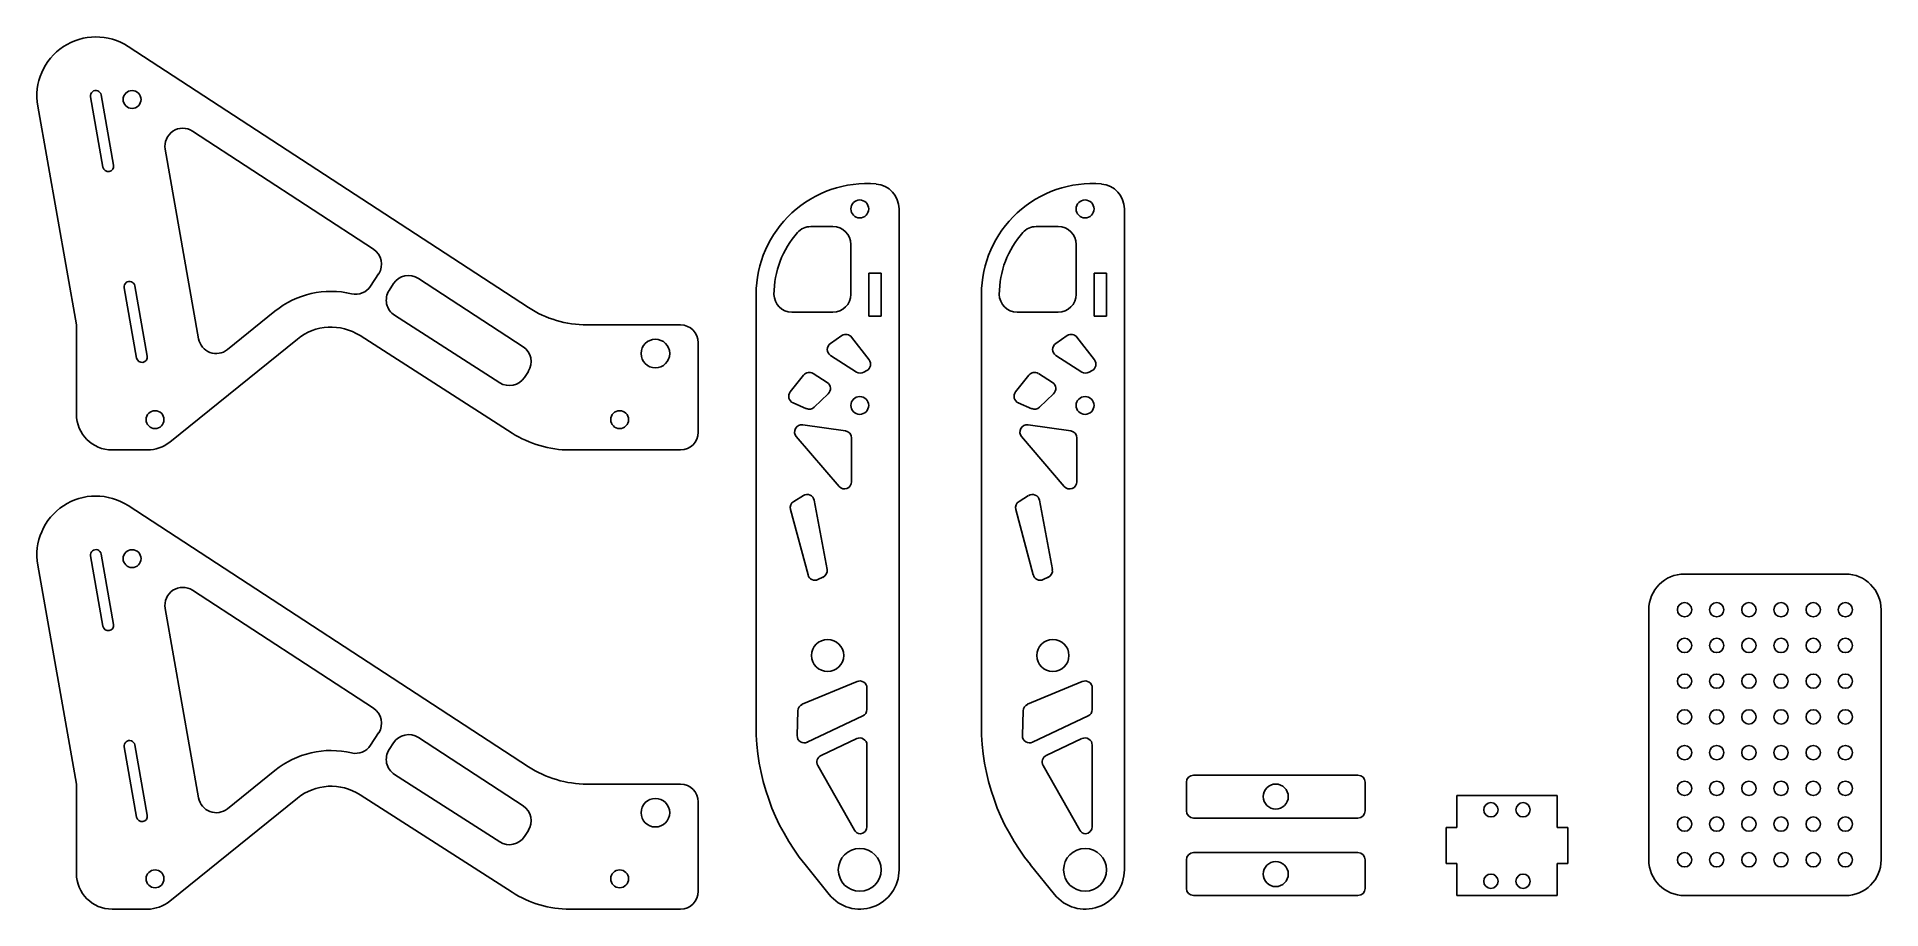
# Model space of a CAD drawing. Header units: millimetres. Extents: x 6 to 522, y 10 to 254.
import ezdxf

# ---------------------------------------------------------------- set-up
doc = ezdxf.new("R2010")
doc.units = ezdxf.units.MM
doc.layers.add('not needed', color=2, linetype='Continuous')

msp = doc.modelspace()

# ---------------------------------------------------------------- linework, layer by layer
at = {"linetype": 'Continuous'}
for p, q in [((31.28, 251.16), (143.31, 178.08)), ((27.22, 217.91), (23.74, 237.6)), ((16.82, 173.21), (6.02, 234.48)), ((20.79, 237.08), (24.26, 217.39)), ((247, 205.68), (247, 20.68)), ((310.04, 205.68), (310.04, 20.68)), ((238.5, 187.68), (238.5, 175.68)), ((242, 187.68), (238.5, 187.68)), ((242, 175.68), (242, 187.68)), ((301.54, 187.68), (301.54, 175.68)), ((305.04, 187.68), (301.54, 187.68)), ((305.04, 175.68), (305.04, 187.68)), ((30.21, 183.64), (33.68, 163.95)), ((36.64, 164.47), (33.16, 184.16)), ((207, 61.03), (207, 181.77)), ((270.04, 61.03), (270.04, 181.77)), ((238.5, 175.68), (242, 175.68)), ((301.54, 175.68), (305.04, 175.68)), ((16.82, 148.21), (16.82, 173.21)), ((159.7, 173.21), (185.82, 173.21)), ((78.66, 169.27), (42.95, 140.43)), ((138.71, 142.95), (96.18, 170.23)), ((190.82, 168.21), (190.82, 143.21)), ((36.66, 138.21), (26.82, 138.21)), ((185.82, 138.21), (154.91, 138.21)), ((31.28, 122.64), (143.31, 49.56)), ((20.79, 108.56), (24.26, 88.86)), ((27.22, 89.38), (23.74, 109.08)), ((16.82, 44.68), (6.02, 105.95)), ((466.77, 103.49), (511.77, 103.49)), ((456.77, 23.49), (456.77, 93.49)), ((521.77, 93.49), (521.77, 23.49)), ((30.21, 55.12), (33.68, 35.42)), ((36.64, 35.94), (33.16, 55.64)), ((375.4, 47.19), (329.4, 47.19)), ((16.82, 19.68), (16.82, 44.68)), ((138.71, 14.43), (96.18, 41.7)), ((159.7, 44.68), (185.82, 44.68)), ((327.4, 45.19), (327.4, 37.19)), ((377.4, 37.19), (377.4, 45.19)), ((403.09, 41.49), (431.09, 41.49)), ((403.09, 32.49), (403.09, 41.49)), ((431.09, 32.49), (431.09, 41.49)), ((78.66, 40.75), (42.95, 11.9)), ((190.82, 39.68), (190.82, 14.68)), ((329.4, 35.19), (375.4, 35.19)), ((400.09, 32.49), (400.09, 22.49)), ((403.09, 32.49), (400.09, 32.49)), ((431.09, 32.49), (434.09, 32.49)), ((434.09, 32.49), (434.09, 22.49)), ((227.43, 13.79), (220.68, 22.18)), ((290.46, 13.79), (283.72, 22.18)), ((327.4, 23.49), (327.4, 15.49)), ((375.4, 25.49), (329.4, 25.49)), ((377.4, 15.49), (377.4, 23.49)), ((400.09, 22.49), (403.09, 22.49)), ((403.09, 13.49), (403.09, 22.49)), ((434.09, 22.49), (431.09, 22.49)), ((431.09, 13.49), (431.09, 22.49)), ((329.4, 13.49), (375.4, 13.49)), ((403.09, 13.49), (431.09, 13.49)), ((511.77, 13.49), (466.77, 13.49)), ((36.66, 9.68), (26.82, 9.68)), ((185.82, 9.68), (154.91, 9.68))]:
    msp.add_line(p, q, dxfattribs=at)
for centre, radius in [((32.4, 236.32), 2.5), ((236, 205.68), 2.5), ((299.04, 205.68), 2.5), ((178.82, 165.21), 4), ((236, 150.68), 2.5), ((299.04, 150.68), 2.5), ((38.82, 146.71), 2.5), ((168.82, 146.71), 2.5), ((32.4, 107.79), 2.5), ((466.77, 93.49), 2), ((475.77, 93.49), 2), ((484.77, 93.49), 2), ((493.77, 93.49), 2), ((502.77, 93.49), 2), ((511.77, 93.49), 2), ((227, 80.68), 4.5), ((290.04, 80.68), 4.5), ((466.77, 83.49), 2), ((475.77, 83.49), 2), ((484.77, 83.49), 2), ((493.77, 83.49), 2), ((502.77, 83.49), 2), ((511.77, 83.49), 2), ((466.77, 73.49), 2), ((475.77, 73.49), 2), ((484.77, 73.49), 2), ((493.77, 73.49), 2), ((502.77, 73.49), 2), ((511.77, 73.49), 2), ((466.77, 63.49), 2), ((475.77, 63.49), 2), ((484.77, 63.49), 2), ((493.77, 63.49), 2), ((502.77, 63.49), 2), ((511.77, 63.49), 2), ((466.77, 53.49), 2), ((475.77, 53.49), 2), ((484.77, 53.49), 2), ((493.77, 53.49), 2), ((502.77, 53.49), 2), ((511.77, 53.49), 2), ((352.4, 41.19), 3.5), ((466.77, 43.49), 2), ((475.77, 43.49), 2), ((484.77, 43.49), 2), ((493.77, 43.49), 2), ((502.77, 43.49), 2), ((511.77, 43.49), 2), ((178.82, 36.68), 4), ((412.59, 37.49), 2), ((421.59, 37.49), 2), ((466.77, 33.49), 2), ((475.77, 33.49), 2), ((484.77, 33.49), 2), ((493.77, 33.49), 2), ((502.77, 33.49), 2), ((511.77, 33.49), 2), ((236, 20.68), 6), ((299.04, 20.68), 6), ((38.82, 18.18), 2.5), ((168.82, 18.18), 2.5), ((352.4, 19.49), 3.5), ((466.77, 23.49), 2), ((475.77, 23.49), 2), ((484.77, 23.49), 2), ((493.77, 23.49), 2), ((502.77, 23.49), 2), ((511.77, 23.49), 2), ((412.59, 17.49), 2), ((421.59, 17.49), 2)]:
    msp.add_circle(centre, radius, dxfattribs=at)
for centre, radius, start, end in [((22.27, 237.34), 16.5, 56.8815, 190), ((22.27, 237.34), 1.5, 10, 190), ((25.74, 217.65), 1.5, 190, 10), ((238, 181.77), 31, 85.2198, 180), ((240, 205.68), 7, 0, 85.2198), ((301.04, 181.77), 31, 85.2198, 180), ((303.04, 205.68), 7, 0, 85.2198), ((31.69, 183.9), 1.5, 10, 190), ((159.7, 203.21), 30, 236.8815, 270), ((88.08, 157.6), 15, 57.3285, 128.925), ((185.82, 168.21), 5, 0, 90), ((35.16, 164.21), 1.5, 190, 10), ((26.82, 148.21), 10, 180, 270), ((36.66, 148.21), 10, 270, 308.925), ((154.91, 168.21), 30, 237.3285, 270), ((185.82, 143.21), 5, 270, 0), ((22.27, 108.82), 16.5, 56.8815, 190), ((22.27, 108.82), 1.5, 10, 190), ((466.77, 93.49), 10, 90, 180), ((511.77, 93.49), 10, 0, 90), ((25.74, 89.12), 1.5, 190, 10), ((31.69, 55.38), 1.5, 10, 190), ((269, 61.03), 62, 180, 218.8051), ((332.04, 61.03), 62, 180, 218.8051), ((159.7, 74.68), 30, 236.8815, 270), ((329.4, 45.19), 2, 90, 180), ((375.4, 45.19), 2, 0, 90), ((88.08, 29.08), 15, 57.3285, 128.925), ((185.82, 39.68), 5, 0, 90), ((329.4, 37.19), 2, 180, 270), ((375.4, 37.19), 2, 270, 0), ((35.16, 35.68), 1.5, 190, 10), ((236, 20.68), 11, 218.8051, 0), ((299.04, 20.68), 11, 218.8051, 0), ((329.4, 23.49), 2, 90, 180), ((375.4, 23.49), 2, 0, 90), ((466.77, 23.49), 10, 180, 270), ((511.77, 23.49), 10, 270, 0), ((26.82, 19.68), 10, 180, 270), ((329.4, 15.49), 2, 180, 270), ((375.4, 15.49), 2, 270, 0), ((36.66, 19.68), 10, 270, 308.925), ((154.91, 39.68), 30, 237.3285, 270), ((185.82, 14.68), 5, 270, 0)]:
    msp.add_arc(centre, radius, start, end, dxfattribs=at)
at = {"layer": 'not needed', "linetype": 'Continuous'}
for p, q in [((99.94, 194.43), (49.31, 227.46)), ((41.65, 222.4), (51.01, 169.33)), ((228.49, 200.74), (222.32, 200.74)), ((291.53, 200.74), (285.36, 200.74)), ((233.49, 181.77), (233.49, 195.74)), ((296.53, 181.77), (296.53, 195.74)), ((99.15, 184.07), (101.39, 187.51)), ((141.82, 167.11), (112.5, 186.24)), ((105.58, 184.78), (104.33, 182.87)), ((59.08, 166.31), (72.38, 177.05)), ((105.82, 175.93), (135.28, 157.03)), ((217, 176.77), (228.49, 176.77)), ((280.04, 176.77), (291.53, 176.77)), ((231.02, 170.21), (227.8, 168.03)), ((238.61, 163.4), (233.73, 169.77)), ((294.06, 170.21), (290.83, 168.03)), ((301.65, 163.4), (296.77, 169.77)), ((142.17, 158.51), (143.27, 160.19)), ((227.84, 164.69), (235.08, 160.03)), ((237.12, 159.96), (237.98, 160.43)), ((290.88, 164.69), (298.12, 160.03)), ((300.16, 159.96), (301.02, 160.43)), ((220.28, 159.16), (216.55, 154.47)), ((226.87, 157.06), (222.93, 159.6)), ((283.32, 159.16), (279.59, 154.47)), ((289.91, 157.06), (285.97, 159.6)), ((217.33, 151.39), (221.08, 149.77)), ((223.26, 150.17), (227.18, 153.94)), ((280.36, 151.39), (284.12, 149.77)), ((286.3, 150.17), (290.21, 153.94)), ((232, 143.54), (220.04, 145.23)), ((295.03, 143.54), (283.08, 145.23)), ((218.24, 141.95), (230.2, 128)), ((233.72, 129.3), (233.72, 141.56)), ((281.28, 141.95), (293.23, 128)), ((296.75, 129.3), (296.75, 141.56)), ((220.22, 125.47), (217.52, 123.81)), ((226.84, 104.75), (223.23, 124.14)), ((283.25, 125.47), (280.56, 123.81)), ((289.88, 104.75), (286.27, 124.14)), ((216.64, 121.59), (221.53, 103.23)), ((279.68, 121.59), (284.56, 103.23)), ((99.94, 65.91), (49.31, 98.94)), ((224.28, 101.92), (225.7, 102.56)), ((287.32, 101.92), (288.74, 102.56)), ((41.65, 93.88), (51.01, 40.81)), ((235.23, 73.41), (219.89, 67.01)), ((298.27, 73.41), (282.93, 67.01)), ((238, 65.56), (238, 71.56)), ((301.04, 65.56), (301.04, 71.56)), ((218.66, 65.21), (218.48, 58.28)), ((221.33, 56.42), (236.85, 63.75)), ((281.7, 65.21), (281.52, 58.28)), ((284.37, 56.42), (299.89, 63.75)), ((99.15, 55.55), (101.39, 58.99)), ((141.82, 38.59), (112.5, 57.71)), ((235.14, 57.41), (225.16, 52.69)), ((298.18, 57.41), (288.2, 52.69)), ((105.58, 56.26), (104.33, 54.34)), ((238, 32.78), (238, 55.6)), ((301.04, 32.78), (301.04, 55.6)), ((59.08, 37.79), (72.38, 48.53)), ((105.82, 47.4), (135.28, 28.51)), ((224.27, 49.9), (234.49, 31.8)), ((287.31, 49.9), (297.53, 31.8)), ((142.17, 29.98), (143.27, 31.67))]:
    msp.add_line(p, q, dxfattribs=at)
for centre, radius, start, end in [((46.58, 223.27), 5, 56.8815, 190), ((238, 181.77), 26, 138.2808, 180), ((222.32, 195.74), 5, 90, 138.2808), ((228.49, 195.74), 5, 0, 90), ((301.04, 181.77), 26, 138.2808, 180), ((285.36, 195.74), 5, 90, 138.2808), ((291.53, 195.74), 5, 0, 90), ((97.21, 190.24), 5, 326.8815, 56.8815), ((109.77, 182.05), 5, 56.8815, 146.8815), ((88.08, 157.6), 25, 76.7483, 128.925), ((94.96, 186.8), 5, 256.7483, 326.8815), ((108.52, 180.13), 5, 146.8815, 237.3285), ((217, 181.77), 5, 180, 270), ((228.49, 181.77), 5, 270, 0), ((280.04, 181.77), 5, 180, 270), ((291.53, 181.77), 5, 270, 0), ((232.14, 168.56), 2, 37.4596, 124.1552), ((295.18, 168.56), 2, 37.4596, 124.1552), ((55.94, 170.2), 5, 190, 308.925), ((139.08, 162.93), 5, 326.8815, 56.8815), ((228.92, 166.37), 2, 124.1552, 237.2674), ((291.96, 166.37), 2, 124.1552, 237.2674), ((236.17, 161.71), 2, 237.2674, 298.677), ((237.02, 162.18), 2, 298.677, 37.4596), ((299.2, 161.71), 2, 237.2674, 298.677), ((300.06, 162.18), 2, 298.677, 37.4596), ((137.98, 161.24), 5, 237.3285, 326.8815), ((221.85, 157.91), 2, 57.2674, 141.4987), ((225.79, 155.38), 2, 313.9196, 57.2674), ((284.88, 157.91), 2, 57.2674, 141.4987), ((288.83, 155.38), 2, 313.9196, 57.2674), ((218.12, 153.23), 2, 141.4987, 246.681), ((221.87, 151.61), 2, 246.681, 313.9196), ((281.16, 153.23), 2, 141.4987, 246.681), ((284.91, 151.61), 2, 246.681, 313.9196), ((219.76, 143.25), 2, 81.9405, 220.5934), ((282.8, 143.25), 2, 81.9405, 220.5934), ((231.72, 141.56), 2, 0, 81.9405), ((294.75, 141.56), 2, 0, 81.9405), ((231.72, 129.3), 2, 220.5934, 0), ((294.75, 129.3), 2, 220.5934, 0), ((221.27, 123.77), 2, 10.5335, 121.7014), ((284.31, 123.77), 2, 10.5335, 121.7014), ((218.57, 122.1), 2, 121.7014, 194.9008), ((281.61, 122.1), 2, 121.7014, 194.9008), ((223.46, 103.74), 2, 194.9008, 294.3719), ((224.87, 104.38), 2, 294.3719, 10.5335), ((286.5, 103.74), 2, 194.9008, 294.3719), ((287.91, 104.38), 2, 294.3719, 10.5335), ((46.58, 94.75), 5, 56.8815, 190), ((236, 71.56), 2, 0, 112.6469), ((299.04, 71.56), 2, 0, 112.6469), ((97.21, 61.72), 5, 326.8815, 56.8815), ((220.66, 65.16), 2, 112.6469, 178.5163), ((236, 65.56), 2, 295.2839, 0), ((283.7, 65.16), 2, 112.6469, 178.5163), ((299.04, 65.56), 2, 295.2839, 0), ((109.77, 53.53), 5, 56.8815, 146.8815), ((220.48, 58.23), 2, 178.5163, 295.2839), ((236, 55.6), 2, 0, 115.2839), ((283.52, 58.23), 2, 178.5163, 295.2839), ((299.04, 55.6), 2, 0, 115.2839), ((88.08, 29.08), 25, 76.7483, 128.925), ((94.96, 58.28), 5, 256.7483, 326.8815), ((108.52, 51.61), 5, 146.8815, 237.3285), ((226.01, 50.89), 2, 115.2839, 209.4532), ((289.05, 50.89), 2, 115.2839, 209.4532), ((55.94, 41.68), 5, 190, 308.925), ((139.08, 34.4), 5, 326.8815, 56.8815), ((236.24, 32.78), 2, 209.4532, 267.9487), ((236, 32.78), 2, 274.7338, 0), ((299.27, 32.78), 2, 209.4532, 267.9487), ((299.04, 32.78), 2, 274.7338, 0), ((137.98, 32.72), 5, 237.3285, 326.8815)]:
    msp.add_arc(centre, radius, start, end, dxfattribs=at)

doc.saveas('drawing.dxf')
